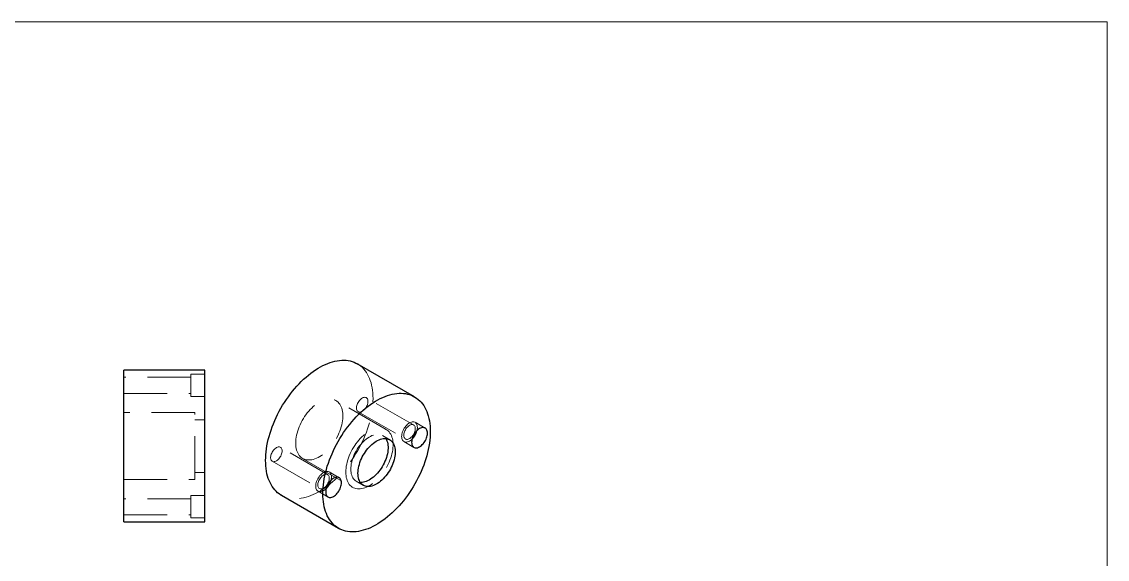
# Model space of a CAD drawing. Header units: millimetres. Extents: x 5 to 415, y 5 to 292.
# Drawn here: x 146.9 to 415, y 159.3 to 292 of the extents above; entities that cross this region are included whole.
import ezdxf

# ---------------------------------------------------------------- set-up
doc = ezdxf.new("R2010")
doc.units = ezdxf.units.MM
doc.header["$LTSCALE"] = 8.4
doc.linetypes.add('HIDDEN', pattern=[1.905, 1.27, -0.635])
doc.layers.add('1', color=7, linetype='CONTINUOUS')

msp = doc.modelspace()

# ---------------------------------------------------------------- linework, layer by layer
at = {"color": 7, "linetype": 'Continuous', "lineweight": 25}
for p, q in [((243.9453, 199.4064), (229.8032, 207.5705)), ((192.1707, 206), (172.1707, 206)), ((172.1707, 168.5), (172.1707, 206)), ((192.1707, 168.5), (192.1707, 206)), ((211.0547, 175.0936), (225.1968, 166.9295)), ((172.1707, 168.5), (192.1707, 168.5))]:
    msp.add_line(p, q, dxfattribs=at)
at = {"color": 7, "linetype": 'HIDDEN', "lineweight": 18}
for p, q in [((188.6707, 204.25), (172.1707, 204.25)), ((188.6707, 205), (188.6707, 199.5)), ((192.1707, 205), (188.6707, 205)), ((172.1707, 200.25), (188.6707, 200.25)), ((188.6707, 199.5), (192.1707, 199.5)), ((236.928, 191.3334), (224.5536, 198.4769)), ((243.7027, 192.4518), (232.0355, 199.1872)), ((230.0356, 195.723), (241.7029, 188.9876)), ((189.6707, 195.5), (172.1707, 195.5)), ((189.6707, 179), (189.6707, 195.5)), ((192.1707, 193.75), (189.6707, 193.75)), ((246.5526, 191.6727), (244.0777, 193.1014)), ((237.8208, 188.7973), (236.053, 189.8178)), ((241.3279, 188.3381), (243.8028, 186.9094)), ((222.4895, 180.2057), (210.8222, 186.9411)), ((208.8224, 183.4769), (220.4897, 176.7415)), ((216.3043, 184.1871), (228.6786, 177.0436)), ((189.6707, 180.75), (192.1707, 180.75)), ((225.3394, 179.4265), (222.8645, 180.8552)), ((172.1707, 179), (189.6707, 179)), ((229.5536, 178.5592), (231.3213, 177.5386)), ((188.6707, 174.25), (172.1707, 174.25)), ((188.6707, 175), (188.6707, 169.5)), ((192.1707, 175), (188.6707, 175)), ((220.1147, 176.092), (222.5896, 174.6633)), ((172.1707, 170.25), (188.6707, 170.25)), ((188.6707, 169.5), (192.1707, 169.5))]:
    msp.add_line(p, q, dxfattribs=at)
at = {"color": 7, "linetype": 'Continuous', "lineweight": 25, "flags": 128}
for points in [[(207.1707, 183.6782), (207.1844, 184.383), (207.2256, 185.1022), (207.2942, 185.8342), (207.3899, 186.5777), (207.5128, 187.331), (207.6623, 188.0927), (207.8384, 188.861), (208.0405, 189.6345), (208.2683, 190.4114), (208.5213, 191.1903), (208.799, 191.9695), (209.1008, 192.7474), (209.4261, 193.5223), (209.7742, 194.2927), (210.1444, 195.0569), (210.5358, 195.8135), (210.9478, 196.5607), (211.3795, 197.2971), (211.8299, 198.0211), (212.2981, 198.7313), (212.7832, 199.4262), (213.2841, 200.1042), (213.7998, 200.7641), (214.3293, 201.4044), (214.8714, 202.0239), (215.425, 202.6212), (215.989, 203.1951), (216.5622, 203.7444), (217.1434, 204.268), (217.7315, 204.7647), (218.3251, 205.2337), (218.9231, 205.6738), (219.5242, 206.0842), (220.1271, 206.464), (220.7307, 206.8124), (221.3337, 207.1288), (221.9348, 207.4124), (222.5328, 207.6627), (223.1264, 207.8792), (223.7144, 208.0613), (224.2956, 208.2088), (224.8689, 208.3213), (225.4329, 208.3986), (225.9865, 208.4405), (226.5286, 208.4469), (227.0581, 208.4179), (227.5738, 208.3535), (228.0747, 208.2538), (228.5598, 208.119), (229.028, 207.9494), (229.4784, 207.7454), (229.8032, 207.5705)], [(221.3128, 175.5141), (221.3266, 176.2189), (221.3677, 176.9381), (221.4363, 177.6702), (221.5321, 178.4136), (221.6549, 179.167), (221.8045, 179.9286), (221.9805, 180.6969), (222.1826, 181.4704), (222.4104, 182.2474), (222.6635, 183.0262), (222.9412, 183.8054), (223.243, 184.5833), (223.5682, 185.3582), (223.9163, 186.1286), (224.2865, 186.8928), (224.678, 187.6494), (225.09, 188.3966), (225.5216, 189.133), (225.972, 189.8571), (226.4402, 190.5672), (226.9253, 191.2621), (227.4262, 191.9401), (227.9419, 192.6), (228.4714, 193.2403), (229.0135, 193.8598), (229.5671, 194.4571), (230.1311, 195.031), (230.7044, 195.5803), (231.2856, 196.1039), (231.8736, 196.6007), (232.4672, 197.0696), (233.0652, 197.5097), (233.6663, 197.9201), (234.2693, 198.2999), (234.8729, 198.6484), (235.4758, 198.9647), (236.0769, 199.2483), (236.6749, 199.4986), (237.2685, 199.7151), (237.8566, 199.8972), (238.4378, 200.0447), (239.011, 200.1572), (239.575, 200.2345), (240.1286, 200.2764), (240.6707, 200.2829), (241.2002, 200.2538), (241.7159, 200.1894), (242.2168, 200.0897), (242.7019, 199.9549), (243.1701, 199.7853), (243.6205, 199.5813), (244.0522, 199.3433), (244.4642, 199.0717), (244.8556, 198.7672), (245.2258, 198.4303), (245.5739, 198.0618), (245.8992, 197.6624), (246.201, 197.233), (246.4787, 196.7745), (246.7317, 196.2877), (246.9595, 195.7738), (247.1616, 195.2337), (247.3377, 194.6686), (247.4872, 194.0797), (247.6101, 193.4681), (247.7058, 192.8352), (247.7744, 192.1823), (247.8156, 191.5107), (247.8293, 190.8218), (247.8156, 190.117), (247.7744, 189.3978), (247.7058, 188.6658), (247.6101, 187.9223), (247.4872, 187.169), (247.3377, 186.4073), (247.1616, 185.639), (246.9595, 184.8655), (246.7317, 184.0886), (246.4787, 183.3097), (246.201, 182.5305), (245.8992, 181.7526), (245.5739, 180.9777), (245.2258, 180.2073), (244.8556, 179.4431), (244.4642, 178.6865), (244.0522, 177.9393), (243.6205, 177.2029), (243.1701, 176.4789), (242.7019, 175.7687), (242.2168, 175.0738), (241.7159, 174.3958), (241.2002, 173.7359), (240.6707, 173.0956), (240.1286, 172.4761), (239.575, 171.8788), (239.011, 171.3049), (238.4378, 170.7556), (237.8566, 170.232), (237.2685, 169.7353), (236.6749, 169.2663), (236.0769, 168.8262), (235.4758, 168.4158), (234.8729, 168.036), (234.2693, 167.6876), (233.6663, 167.3712), (233.0652, 167.0876), (232.4672, 166.8373), (231.8736, 166.6208), (231.2856, 166.4387), (230.7044, 166.2912), (230.1311, 166.1787), (229.5671, 166.1014), (229.0135, 166.0595), (228.4714, 166.0531), (227.9419, 166.0821), (227.4262, 166.1465), (226.9253, 166.2462), (226.4402, 166.381), (225.972, 166.5506), (225.5216, 166.7546), (225.09, 166.9927), (224.678, 167.2642), (224.2865, 167.5688), (223.9163, 167.9056), (223.5682, 168.2741), (223.243, 168.6735), (222.9412, 169.1029), (222.6635, 169.5614), (222.4104, 170.0482), (222.1826, 170.5622), (221.9805, 171.1022), (221.8045, 171.6673), (221.6549, 172.2563), (221.5321, 172.8678), (221.4363, 173.5007), (221.3677, 174.1536), (221.3266, 174.8252), (221.3128, 175.5141)], [(247.1222, 190.4136), (247.108, 190.6761), (247.0657, 190.9183), (246.9958, 191.1369), (246.8995, 191.3285), (246.778, 191.4905), (246.6332, 191.6203), (246.4671, 191.7162), (246.2823, 191.7767), (246.0813, 191.801), (245.8672, 191.7887), (245.643, 191.7399), (245.4121, 191.6554), (245.1777, 191.5365), (244.9433, 191.3848), (244.7123, 191.2026), (244.4881, 190.9925), (244.274, 190.7576), (244.073, 190.5013), (243.8882, 190.2274), (243.7222, 189.9398), (243.5773, 189.6428), (243.4559, 189.3406), (243.3595, 189.0377), (243.2896, 188.7385), (243.2473, 188.4473), (243.2331, 188.1685), (243.2473, 187.906), (243.2896, 187.6637), (243.3595, 187.4451), (243.4559, 187.2535), (243.5773, 187.0916), (243.7222, 186.9617), (243.8882, 186.8659), (244.073, 186.8053), (244.274, 186.7811), (244.4881, 186.7934), (244.7123, 186.8421), (244.9433, 186.9266), (245.1777, 187.0455), (245.4121, 187.1972), (245.643, 187.3794), (245.8672, 187.5895), (246.0813, 187.8244), (246.2823, 188.0807), (246.4671, 188.3546), (246.6332, 188.6422), (246.778, 188.9393), (246.8995, 189.2415), (246.9958, 189.5444), (247.0657, 189.8436), (247.108, 190.1347), (247.1222, 190.4136)], [(229.9749, 180.5146), (229.9887, 180.9339), (230.0301, 181.3666), (230.0988, 181.8102), (230.1944, 182.2619), (230.3163, 182.719), (230.4638, 183.1789), (230.636, 183.6387), (230.8318, 184.0956), (231.0502, 184.547), (231.2897, 184.9901), (231.549, 185.4222), (231.8264, 185.8408), (232.1204, 186.2433), (232.429, 186.6273), (232.7506, 186.9905), (233.0831, 187.3307), (233.4246, 187.6459), (233.7729, 187.9341), (234.1261, 188.1937), (234.4819, 188.423), (234.8383, 188.6208), (235.1931, 188.7857), (235.5441, 188.9169), (235.8893, 189.0135), (236.2265, 189.0749), (236.5538, 189.1008), (236.8692, 189.0911), (237.1707, 189.0457), (237.4566, 188.9649), (237.7252, 188.8493), (237.9748, 188.6996), (238.2039, 188.5165), (238.4111, 188.3013), (238.5953, 188.0552), (238.7553, 187.7798), (238.8901, 187.4765), (238.9989, 187.1474), (239.0811, 186.7944), (239.1362, 186.4195), (239.1638, 186.0251), (239.1638, 185.6135), (239.1362, 185.1872), (239.0811, 184.7487), (238.9989, 184.3008), (238.8901, 183.846), (238.7553, 183.3871), (238.5953, 182.927), (238.4111, 182.4683), (238.2039, 182.0137), (237.9748, 181.5662), (237.7252, 181.1282), (237.4566, 180.7026), (237.1707, 180.2917), (236.8692, 179.8982), (236.5538, 179.5243), (236.2265, 179.1723), (235.8893, 178.8444), (235.5441, 178.5425), (235.1931, 178.2683), (234.8383, 178.0237), (234.4819, 177.81), (234.1261, 177.6285), (233.7729, 177.4803), (233.4246, 177.3664), (233.0831, 177.2873), (232.7506, 177.2436), (232.429, 177.2355), (232.1204, 177.2631), (231.8264, 177.3262), (231.549, 177.4245), (231.2897, 177.5573), (231.0502, 177.7238), (230.8318, 177.9231), (230.636, 178.1539), (230.4638, 178.4149), (230.3163, 178.7044), (230.1944, 179.0208), (230.0988, 179.3622), (230.0301, 179.7264), (229.9887, 180.1113), (229.9749, 180.5146)], [(236.8144, 189.0954), (236.8275, 189.0757), (236.9875, 188.8003), (237.1223, 188.4971), (237.2311, 188.1679), (237.3133, 187.8149), (237.3684, 187.44), (237.396, 187.0456), (237.396, 186.634), (237.3684, 186.2077), (237.3133, 185.7692), (237.2311, 185.3213), (237.1223, 184.8665), (236.9875, 184.4077), (236.8275, 183.9475), (236.6434, 183.4888), (236.4361, 183.0343), (236.207, 182.5867), (235.9574, 182.1487), (235.6888, 181.7231), (235.4029, 181.3122), (235.1014, 180.9187), (234.786, 180.5448), (234.4587, 180.1928), (234.1215, 179.8649), (233.7763, 179.563), (233.4253, 179.2889), (233.0705, 179.0442), (232.7142, 178.8305), (232.3583, 178.649), (232.0052, 178.5008), (231.6568, 178.3869), (231.3154, 178.3078), (230.9828, 178.2641), (230.6613, 178.256), (230.5599, 178.261)], [(211.0547, 175.0936), (210.9478, 175.1567), (210.5358, 175.4283), (210.1444, 175.7328), (209.7742, 176.0697), (209.4261, 176.4382), (209.1008, 176.8376), (208.799, 177.267), (208.5213, 177.7255), (208.2683, 178.2123), (208.0405, 178.7262), (207.8384, 179.2663), (207.6623, 179.8314), (207.5128, 180.4203), (207.3899, 181.0319), (207.2942, 181.6648), (207.2256, 182.3177), (207.1844, 182.9893), (207.1707, 183.6782)], [(225.909, 178.1675), (225.8948, 178.4299), (225.8525, 178.6722), (225.7826, 178.8908), (225.6863, 179.0824), (225.5648, 179.2443), (225.42, 179.3742), (225.2539, 179.4701), (225.0691, 179.5306), (224.8681, 179.5549), (224.654, 179.5425), (224.4298, 179.4938), (224.1989, 179.4093), (223.9645, 179.2904), (223.7301, 179.1387), (223.4991, 178.9565), (223.2749, 178.7464), (223.0608, 178.5115), (222.8598, 178.2552), (222.675, 177.9813), (222.509, 177.6937), (222.3641, 177.3966), (222.2427, 177.0945), (222.1463, 176.7915), (222.0764, 176.4923), (222.0341, 176.2012), (222.0199, 175.9223), (222.0341, 175.6599), (222.0764, 175.4176), (222.1463, 175.199), (222.2427, 175.0074), (222.3641, 174.8455), (222.509, 174.7156), (222.675, 174.6197), (222.8598, 174.5592), (223.0608, 174.5349), (223.2749, 174.5473), (223.4991, 174.596), (223.7301, 174.6805), (223.9645, 174.7994), (224.1989, 174.9511), (224.4298, 175.1333), (224.654, 175.3434), (224.8681, 175.5783), (225.0691, 175.8346), (225.2539, 176.1085), (225.42, 176.3961), (225.5648, 176.6932), (225.6863, 176.9953), (225.7826, 177.2983), (225.8525, 177.5975), (225.8948, 177.8886), (225.909, 178.1675)]]:
    msp.add_lwpolyline(points, dxfattribs=at)
at = {"color": 7, "linetype": 'HIDDEN', "lineweight": 18, "flags": 128}
for points in [[(229.8032, 207.5705), (229.91, 207.5073), (230.322, 207.2358), (230.7135, 206.9312), (231.0837, 206.5944), (231.4318, 206.2259), (231.757, 205.8265), (232.0588, 205.3971), (232.3365, 204.9386), (232.5896, 204.4518), (232.8174, 203.9378), (233.0195, 203.3978), (233.1955, 202.8327), (233.3451, 202.2437), (233.4679, 201.6322), (233.5637, 200.9993), (233.6323, 200.3464), (233.6734, 199.6748), (233.6872, 198.9859), (233.6734, 198.2811), (233.6323, 197.5619), (233.5637, 196.8298), (233.4679, 196.0864), (233.3451, 195.333), (233.1955, 194.5714), (233.0195, 193.8031), (232.8174, 193.0296), (232.5896, 192.2526), (232.3365, 191.4738), (232.0588, 190.6946), (231.757, 189.9167), (231.4318, 189.1418), (231.0837, 188.3714), (230.7135, 187.6072), (230.322, 186.8506), (229.91, 186.1034), (229.4784, 185.367), (229.028, 184.6429), (228.5598, 183.9328), (228.0747, 183.2379), (227.5738, 182.5599), (227.0581, 181.9), (226.5286, 181.2597), (225.9865, 180.6402), (225.4329, 180.0429), (224.8689, 179.469), (224.2956, 178.9197), (223.7144, 178.3961), (223.1264, 177.8993), (222.5328, 177.4304), (221.9348, 176.9903), (221.3337, 176.5799), (220.7307, 176.2001), (220.1271, 175.8516), (219.5242, 175.5353), (218.9231, 175.2517), (218.3251, 175.0014), (217.7315, 174.7849), (217.1434, 174.6028), (216.5622, 174.4553), (215.989, 174.3428), (215.425, 174.2655), (214.8714, 174.2236), (214.3293, 174.2171), (213.7998, 174.2462), (213.2841, 174.3106), (212.7832, 174.4103), (212.2981, 174.5451), (211.8299, 174.7147), (211.3795, 174.9187), (211.0547, 175.0936)], [(214.5953, 187.9644), (214.6092, 188.4371), (214.6508, 188.9237), (214.72, 189.4218), (214.8164, 189.9289), (214.9395, 190.4428), (215.0888, 190.9608), (215.2635, 191.4807), (215.4629, 191.9998), (215.6859, 192.5158), (215.9315, 193.0261), (216.1985, 193.5284), (216.4857, 194.0201), (216.7917, 194.4991), (217.1151, 194.963), (217.4542, 195.4096), (217.8075, 195.8367), (218.1733, 196.2424), (218.5498, 196.6246), (218.9353, 196.9817), (219.3279, 197.3118), (219.7258, 197.6135), (220.127, 197.8852), (220.5296, 198.1256), (220.9318, 198.3337), (221.3316, 198.5085), (221.727, 198.649), (222.1163, 198.7546), (222.4976, 198.8249), (222.869, 198.8595), (223.2287, 198.8582), (223.5751, 198.8211), (223.9065, 198.7482), (224.2214, 198.6401), (224.5182, 198.497), (224.7955, 198.3199), (225.0519, 198.1094), (225.2864, 197.8667), (225.4977, 197.5928), (225.6849, 197.2891), (225.847, 196.9569), (225.9832, 196.598), (226.093, 196.214), (226.1759, 195.8067), (226.2313, 195.3781), (226.2591, 194.9302), (226.2591, 194.4652), (226.2313, 193.9852), (226.1759, 193.4926), (226.093, 192.9897), (225.9832, 192.4789), (225.847, 191.9627), (225.6849, 191.4434), (225.4977, 190.9236), (225.2864, 190.4057), (225.0519, 189.8923), (224.7955, 189.3857), (224.5182, 188.8884), (224.2214, 188.4027), (223.9065, 187.931), (223.5751, 187.4755), (223.2287, 187.0384), (222.869, 186.6217), (222.4976, 186.2275), (222.1163, 185.8577), (221.727, 185.5139), (221.3316, 185.1978), (220.9318, 184.9109), (220.5296, 184.6547), (220.127, 184.4303), (219.7258, 184.2388), (219.3279, 184.081), (218.9353, 183.9579), (218.5498, 183.8698), (218.1733, 183.8174), (217.8075, 183.8007), (217.4542, 183.8199), (217.1151, 183.875), (216.7917, 183.9655), (216.4857, 184.0912), (216.1985, 184.2514), (215.9315, 184.4453), (215.6859, 184.6721), (215.4629, 184.9305), (215.2635, 185.2195), (215.0888, 185.5376), (214.9395, 185.8834), (214.8164, 186.255), (214.72, 186.6509), (214.6508, 187.0691), (214.6092, 187.5076), (214.5953, 187.9644)], [(232.4497, 198.2715), (232.436, 198.4908), (232.395, 198.69), (232.3275, 198.8652), (232.2349, 199.0129), (232.1189, 199.1302), (231.9818, 199.215), (231.8264, 199.2655), (231.6555, 199.2808), (231.4725, 199.2605), (231.2811, 199.2051), (231.0849, 199.1157), (230.8877, 198.9939), (230.6934, 198.8422), (230.5058, 198.6634), (230.3284, 198.4612), (230.1649, 198.2394), (230.0182, 198.0023), (229.8914, 197.7545), (229.7869, 197.5009), (229.7066, 197.2465), (229.6522, 196.9961), (229.6248, 196.7546), (229.6248, 196.5268), (229.6522, 196.317), (229.7066, 196.1294), (229.7869, 195.9676), (229.8914, 195.8347), (230.0182, 195.7334), (230.1649, 195.6656), (230.3284, 195.6326), (230.5058, 195.6351), (230.6934, 195.673), (230.8877, 195.7456), (231.0849, 195.8515), (231.2811, 195.9886), (231.4725, 196.1542), (231.6555, 196.3452), (231.8264, 196.5577), (231.9818, 196.7878), (232.1189, 197.0308), (232.2349, 197.2821), (232.3275, 197.5367), (232.395, 197.7897), (232.436, 198.0363), (232.4497, 198.2715)], [(244.6473, 191.8423), (244.6332, 192.1048), (244.5908, 192.3471), (244.521, 192.5656), (244.4246, 192.7572), (244.3031, 192.9192), (244.1583, 193.049), (243.9923, 193.1449), (243.8074, 193.2054), (243.6065, 193.2297), (243.3923, 193.2174), (243.1682, 193.1686), (242.9372, 193.0842), (242.7028, 192.9652), (242.4684, 192.8135), (242.2374, 192.6313), (242.0133, 192.4212), (241.7991, 192.1863), (241.5982, 191.93), (241.4133, 191.6561), (241.2473, 191.3685), (241.1025, 191.0715), (240.981, 190.7693), (240.8846, 190.4664), (240.8148, 190.1672), (240.7724, 189.876), (240.7583, 189.5972), (240.7724, 189.3347), (240.8148, 189.0924), (240.8846, 188.8739), (240.981, 188.6822), (241.1025, 188.5203), (241.2473, 188.3905), (241.4133, 188.2946), (241.5982, 188.234), (241.7991, 188.2098), (242.0133, 188.2221), (242.2374, 188.2709), (242.4684, 188.3553), (242.7028, 188.4742), (242.9372, 188.6259), (243.1682, 188.8081), (243.3406, 188.9667)], [(226.9697, 180.8208), (226.9836, 181.2936), (227.0252, 181.7801), (227.0944, 182.2782), (227.1907, 182.7854), (227.3139, 183.2992), (227.4631, 183.8173), (227.6379, 184.3371), (227.8372, 184.8563), (228.0602, 185.3722), (228.3058, 185.8825), (228.5729, 186.3848), (228.8601, 186.8766), (229.1661, 187.3555), (229.4894, 187.8194), (229.8285, 188.266), (230.1818, 188.6931), (230.5476, 189.0988), (230.9242, 189.4811), (231.3097, 189.8381), (231.7023, 190.1683), (232.1001, 190.4699), (232.5013, 190.7416), (232.904, 190.9821), (233.3062, 191.1902), (233.7059, 191.3649), (234.1014, 191.5054), (234.4907, 191.6111), (234.8719, 191.6814), (235.2433, 191.716), (235.6031, 191.7147), (235.9495, 191.6775), (236.2809, 191.6047), (236.5958, 191.4965), (236.8925, 191.3535), (237.1698, 191.1763), (237.4263, 190.9659), (237.6608, 190.7231), (237.8721, 190.4492), (238.0592, 190.1455), (238.2213, 189.8134), (238.3576, 189.4545), (238.4674, 189.0704), (238.5502, 188.6632), (238.6057, 188.2345), (238.6335, 187.7867), (238.6335, 187.3216), (238.6057, 186.8417), (238.5502, 186.3491), (238.4674, 185.8462), (238.3576, 185.3353), (238.2213, 184.8191), (238.0592, 184.2998), (237.8721, 183.78), (237.6608, 183.2621), (237.4263, 182.7487), (237.1698, 182.2421), (236.8925, 181.7448), (236.5958, 181.2591), (236.2809, 180.7874), (235.9495, 180.3319), (235.6031, 179.8948), (235.2433, 179.4782), (234.8719, 179.084), (234.4907, 178.7141), (234.1014, 178.3703), (233.7059, 178.0542), (233.3062, 177.7674), (232.904, 177.5111), (232.5013, 177.2867), (232.1001, 177.0952), (231.7023, 176.9375), (231.3097, 176.8143), (230.9242, 176.7263), (230.5476, 176.6738), (230.1818, 176.6571), (229.8285, 176.6764), (229.4894, 176.7314), (229.1661, 176.822), (228.8601, 176.9476), (228.5729, 177.1078), (228.3058, 177.3017), (228.0602, 177.5285), (227.8372, 177.787), (227.6379, 178.0759), (227.4631, 178.3941), (227.3139, 178.7398), (227.1907, 179.1115), (227.0944, 179.5074), (227.0252, 179.9255), (226.9836, 180.3641), (226.9697, 180.8208)], [(244.117, 191.5361), (244.1032, 191.3009), (244.0622, 191.0544), (243.9947, 190.8013), (243.9021, 190.5467), (243.7861, 190.2954), (243.6491, 190.0524), (243.4936, 189.8224), (243.3227, 189.6098), (243.1398, 189.4189), (242.9484, 189.2532), (242.7522, 189.1161), (242.555, 189.0103), (242.3607, 188.9377), (242.173, 188.8997), (241.9957, 188.8972), (241.8321, 188.9302), (241.6855, 188.998), (241.5587, 189.0993), (241.4541, 189.2322), (241.3739, 189.394), (241.3195, 189.5816), (241.292, 189.7914), (241.292, 190.0192), (241.3195, 190.2607), (241.3739, 190.5111), (241.4541, 190.7656), (241.5587, 191.0191), (241.6855, 191.2669), (241.8321, 191.504), (241.9957, 191.7258), (242.173, 191.9281), (242.3607, 192.1068), (242.555, 192.2585), (242.7522, 192.3803), (242.9484, 192.4698), (243.1398, 192.5252), (243.3227, 192.5454), (243.4936, 192.5302), (243.6491, 192.4796), (243.7861, 192.3949), (243.9021, 192.2775), (243.9947, 192.1298), (244.0622, 191.9547), (244.1032, 191.7555), (244.117, 191.5361)], [(228.2071, 181.5351), (228.2209, 181.9544), (228.2623, 182.3871), (228.331, 182.8307), (228.4266, 183.2824), (228.5485, 183.7395), (228.696, 184.1994), (228.8682, 184.6592), (229.0641, 185.1161), (229.2824, 185.5675), (229.5219, 186.0106), (229.7812, 186.4427), (230.0586, 186.8613), (230.3526, 187.2638), (230.6613, 187.6478), (230.9828, 188.011), (231.3154, 188.3512), (231.6568, 188.6664), (232.0052, 188.9546), (232.3583, 189.2142), (232.7142, 189.4435), (233.0705, 189.6413), (233.4253, 189.8062), (233.7763, 189.9374), (234.1215, 190.034), (234.4587, 190.0954), (234.786, 190.1213), (235.1014, 190.1116), (235.4029, 190.0662), (235.6888, 189.9854), (235.9574, 189.8698), (236.207, 189.7201), (236.4361, 189.537), (236.6434, 189.3218), (236.8144, 189.0954)], [(211.2365, 186.0254), (211.2228, 186.2447), (211.1818, 186.4439), (211.1143, 186.619), (211.0217, 186.7667), (210.9057, 186.8841), (210.7686, 186.9689), (210.6131, 187.0194), (210.4423, 187.0347), (210.2593, 187.0144), (210.0679, 186.959), (209.8717, 186.8696), (209.6745, 186.7478), (209.4802, 186.596), (209.2926, 186.4173), (209.1152, 186.2151), (208.9517, 185.9932), (208.805, 185.7561), (208.6782, 185.5084), (208.5737, 185.2548), (208.4934, 185.0004), (208.439, 184.7499), (208.4116, 184.5085), (208.4116, 184.2806), (208.439, 184.0709), (208.4934, 183.8833), (208.5737, 183.7214), (208.6782, 183.5886), (208.805, 183.4873), (208.9517, 183.4195), (209.1152, 183.3865), (209.2926, 183.389), (209.4802, 183.4269), (209.6745, 183.4995), (209.8717, 183.6054), (210.0679, 183.7425), (210.2593, 183.9081), (210.4423, 184.0991), (210.6131, 184.3116), (210.7686, 184.5416), (210.9057, 184.7847), (211.0217, 185.0359), (211.1143, 185.2906), (211.1818, 185.5436), (211.2228, 185.7902), (211.2365, 186.0254)], [(223.4341, 179.5962), (223.42, 179.8587), (223.3776, 180.1009), (223.3078, 180.3195), (223.2114, 180.5111), (223.0899, 180.673), (222.9451, 180.8029), (222.7791, 180.8988), (222.5942, 180.9593), (222.3933, 180.9836), (222.1791, 180.9712), (221.955, 180.9225), (221.724, 180.838), (221.4896, 180.7191), (221.2552, 180.5674), (221.0242, 180.3852), (220.8, 180.1751), (220.5859, 179.9402), (220.385, 179.6839), (220.2001, 179.41), (220.0341, 179.1224), (219.8893, 178.8253), (219.7678, 178.5232), (219.6714, 178.2203), (219.6016, 177.9211), (219.5592, 177.6299), (219.545, 177.3511), (219.5592, 177.0886), (219.6016, 176.8463), (219.6714, 176.6277), (219.7678, 176.4361), (219.8893, 176.2742), (220.0341, 176.1443), (220.2001, 176.0484), (220.385, 175.9879), (220.5859, 175.9637), (220.8, 175.976), (221.0242, 176.0247), (221.2552, 176.1092), (221.4896, 176.2281), (221.724, 176.3798), (221.955, 176.562), (222.1274, 176.7205)], [(222.9038, 179.29), (222.89, 179.0548), (222.849, 178.8083), (222.7815, 178.5552), (222.6889, 178.3006), (222.5729, 178.0493), (222.4359, 177.8063), (222.2804, 177.5763), (222.1095, 177.3637), (221.9266, 177.1727), (221.7352, 177.0071), (221.5389, 176.87), (221.3418, 176.7641), (221.1475, 176.6915), (220.9598, 176.6536), (220.7825, 176.6511), (220.6189, 176.6841), (220.4723, 176.7519), (220.3455, 176.8532), (220.2409, 176.9861), (220.1607, 177.1479), (220.1063, 177.3355), (220.0788, 177.5453), (220.0788, 177.7731), (220.1063, 178.0146), (220.1607, 178.265), (220.2409, 178.5195), (220.3455, 178.773), (220.4723, 179.0208), (220.6189, 179.2579), (220.7825, 179.4797), (220.9598, 179.6819), (221.1475, 179.8607), (221.3418, 180.0124), (221.5389, 180.1342), (221.7352, 180.2237), (221.9266, 180.279), (222.1095, 180.2993), (222.2804, 180.284), (222.4359, 180.2335), (222.5729, 180.1487), (222.6889, 180.0314), (222.7815, 179.8837), (222.849, 179.7085), (222.89, 179.5094), (222.9038, 179.29)], [(230.5599, 178.261), (230.3526, 178.2836), (230.0586, 178.3467), (229.7812, 178.445), (229.5219, 178.5778), (229.2824, 178.7443), (229.0641, 178.9436), (228.8682, 179.1744), (228.696, 179.4354), (228.5485, 179.7249), (228.4266, 180.0413), (228.331, 180.3827), (228.2623, 180.7469), (228.2209, 181.1318), (228.2071, 181.5351)]]:
    msp.add_lwpolyline(points, dxfattribs=at)
at = {"color": 7, "linetype": 'Continuous', "lineweight": 25}
for centre in [(240.133, 192.2032), (218.9198, 179.9571)]:
    msp.add_arc(centre, 4.5568, -45.257775, -14.736849, dxfattribs=at)
at = {"color": 7, "linetype": 'HIDDEN', "lineweight": 18}
for centre in [(241.3877, 191.8748), (220.1745, 179.6287)]:
    msp.add_arc(centre, 3.2598, -14.764251, -0.571995, dxfattribs=at)
at = {"layer": '1', "color": 7, "linetype": 'CONTINUOUS', "lineweight": 20}
msp.add_lwpolyline([(5, 292), (5, 5), (415, 5), (415, 292)], close=True, dxfattribs=at)

doc.saveas('drawing.dxf')
